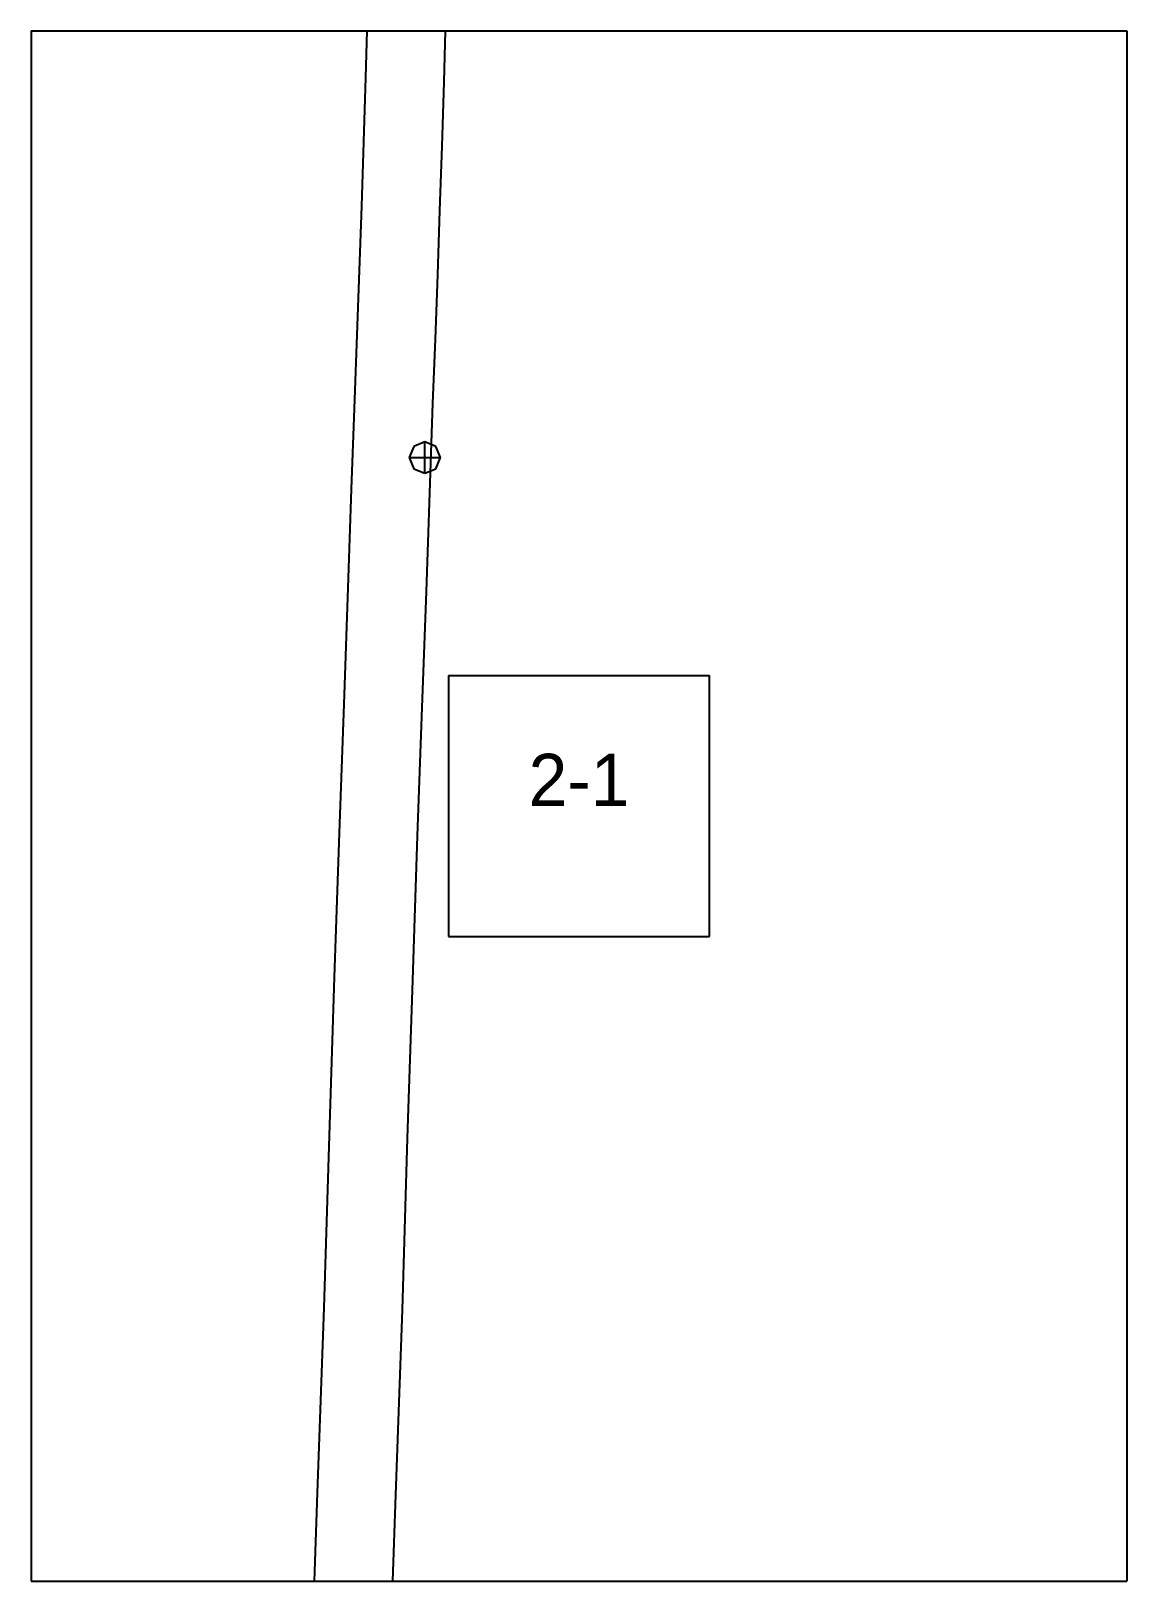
# Paper-space layout 'Plan 2-1' of a CAD drawing. Header units: metres, sheet in millimetres. Extents: x 0 to 210, y 0 to 297.
# The model-space entities are those that its viewports show. They can reach past a viewport. Long polylines and large blocks are cut down to what shows.
import ezdxf
from ezdxf.enums import TextEntityAlignment as Align

# ---------------------------------------------------------------- set-up
doc = ezdxf.new("R2010")
doc.units = ezdxf.units.M
for name, color, linetype in [('default', 7, 'Continuous'), ('TEXTLAYER', 7, 'Continuous'), ('VIEWPORTS', 7, 'Continuous')]:
    doc.layers.add(name, color=color, linetype=linetype)

msp = doc.modelspace()

# ---------------------------------------------------------------- linework, layer by layer
at = {"color": 9}
for p, q in [((0, 0), (0, -297)), ((210, 0), (210, -297)), ((210, 0), (210, -297)), ((0, -297), (210, -297)), ((0, -297), (210, -297)), ((0, -297), (0, -594)), ((210, -297), (420, -297)), ((210, -297), (210, -594)), ((210, -297), (420, -297)), ((210, -297), (210, -594)), ((80, -420.5), (130, -420.5)), ((80, -420.5), (80, -470.5)), ((130, -470.5), (130, -420.5)), ((80, -470.5), (130, -470.5)), ((0, -594), (210, -594)), ((0, -594), (210, -594)), ((0, -594), (0, -891)), ((210, -594), (420, -594)), ((210, -594), (210, -891)), ((210, -594), (420, -594)), ((210, -594), (210, -891))]:
    msp.add_line(p, q, dxfattribs=at)
at = {"layer": 'default', "color": 7, "linetype": 'Continuous'}
for p, q in [((64.17, -305.93), (64.53, -293.59)), ((79.15, -306.71), (79.51, -294.36)), ((63.78, -318.26), (64.17, -305.93)), ((78.76, -319.05), (79.15, -306.71)), ((63.38, -330.58), (63.78, -318.26)), ((78.36, -331.39), (78.76, -319.05)), ((62.95, -342.9), (63.38, -330.58)), ((77.92, -343.73), (78.36, -331.39)), ((62.5, -355.23), (62.95, -342.9)), ((77.48, -356.05), (77.92, -343.73)), ((62.04, -367.58), (62.5, -355.23)), ((77.02, -368.37), (77.48, -356.05)), ((61.43, -384.77), (62.04, -367.58)), ((76.41, -385.51), (77.02, -368.37)), ((73.33, -376.63), (72.45, -378.75)), ((75.45, -375.75), (73.33, -376.63)), ((77.57, -376.63), (75.45, -375.75)), ((75.45, -381.75), (75.45, -375.75)), ((78.45, -378.75), (77.57, -376.63)), ((72.45, -378.75), (73.33, -380.87)), ((72.45, -378.75), (78.45, -378.75)), ((77.57, -380.87), (78.45, -378.75)), ((73.33, -380.87), (75.45, -381.75)), ((75.45, -381.75), (77.57, -380.87)), ((60.78, -403.67), (61.43, -384.77)), ((75.77, -404.37), (76.41, -385.51)), ((59.98, -425.96), (60.78, -403.67)), ((74.97, -426.61), (75.77, -404.37)), ((59.1, -450.62), (59.98, -425.96)), ((74.08, -451.22), (74.97, -426.61)), ((58.15, -478.31), (59.1, -450.62)), ((73.14, -478.85), (74.08, -451.22)), ((57.17, -508.66), (58.15, -478.31)), ((72.16, -509.15), (73.14, -478.85)), ((56.16, -541.64), (57.17, -508.66)), ((71.15, -542.07), (72.16, -509.15)), ((54.92, -577.13), (56.16, -541.64)), ((69.91, -577.5), (71.15, -542.07)), ((53.55, -614.96), (54.92, -577.13)), ((68.54, -615.27), (69.91, -577.5))]:
    msp.add_line(p, q, dxfattribs=at)

# ---------------------------------------------------------------- texts
at = {"layer": 'TEXTLAYER', "color": 1}
msp.add_text('2-1', height=10, dxfattribs=at).set_placement((105, -445.5), align=Align.CENTER)

psp = doc.layouts.new('Plan 2-1')

# ---------------------------------------------------------------- viewports
at = {"layer": 'VIEWPORTS'}
psp.add_viewport(center=(105, 148.5), size=(210, 297), view_center_point=(105, -445.5), view_height=297, dxfattribs=at)

doc.saveas('drawing.dxf')
